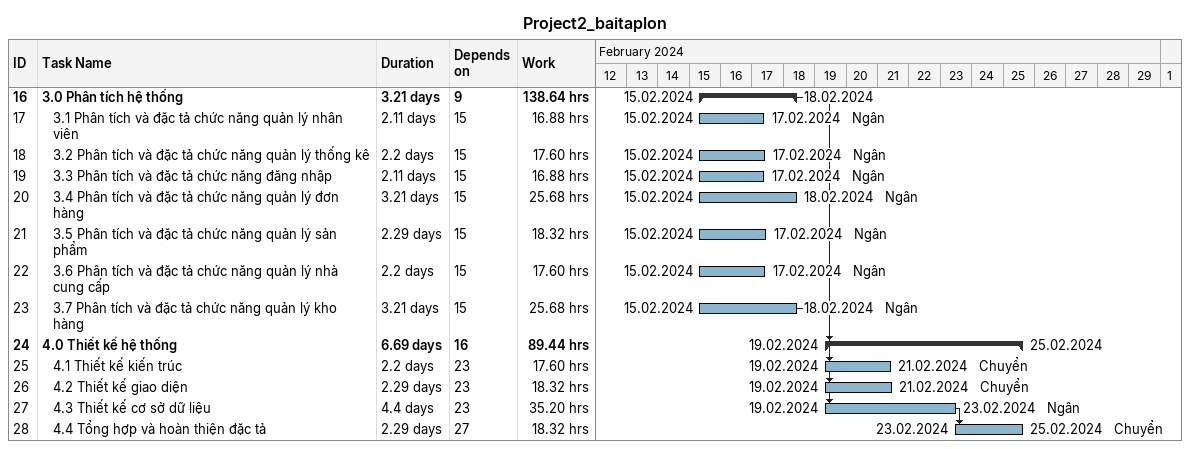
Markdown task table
Project2_baitaplon

| ID | Level | Task | Duration | Start | Finish | Predecessors | Resources | Work (h) |
|---|---|---|---|---|---|---|---|---|
| 16 | 1 | **3.0 Phân tích hệ thống** | 3.21d | 2024-02-15 | 2024-02-18 | 9 |  | 138.64 |
| 17 | 2 | 3.1 Phân tích và đặc tả chức năng quản lý nhân viên | 2.11d | 2024-02-15 | 2024-02-17 | 15 | Ngân | 16.88 |
| 18 | 2 | 3.2 Phân tích và đặc tả chức năng quản lý thống kê | 2.2d | 2024-02-15 | 2024-02-17 | 15 | Ngân | 17.60 |
| 19 | 2 | 3.3 Phân tích và đặc tả chức năng đăng nhập | 2.11d | 2024-02-15 | 2024-02-17 | 15 | Ngân | 16.88 |
| 20 | 2 | 3.4 Phân tích và đặc tả chức năng quản lý đơn hàng | 3.21d | 2024-02-15 | 2024-02-18 | 15 | Ngân | 25.68 |
| 21 | 2 | 3.5 Phân tích và đặc tả chức năng quản lý sản phẩm | 2.29d | 2024-02-15 | 2024-02-17 | 15 | Ngân | 18.32 |
| 22 | 2 | 3.6 Phân tích và đặc tả chức năng quản lý nhà cung cấp | 2.2d | 2024-02-15 | 2024-02-17 | 15 | Ngân | 17.60 |
| 23 | 2 | 3.7 Phân tích và đặc tả chức năng quản lý kho hàng | 3.21d | 2024-02-15 | 2024-02-18 | 15 | Ngân | 25.68 |
| 24 | 1 | **4.0 Thiết kế hệ thống** | 6.69d | 2024-02-19 | 2024-02-25 | 16 |  | 89.44 |
| 25 | 2 | 4.1 Thiết kế kiến trúc | 2.2d | 2024-02-19 | 2024-02-21 | 23 | Chuyển | 17.60 |
| 26 | 2 | 4.2 Thiết kế giao diện | 2.29d | 2024-02-19 | 2024-02-21 | 23 | Chuyển | 18.32 |
| 27 | 2 | 4.3 Thiết kế cơ sở dữ liệu | 4.4d | 2024-02-19 | 2024-02-23 | 23 | Ngân | 35.20 |
| 28 | 2 | 4.4 Tổng hợp và hoàn thiện đặc tả | 2.29d | 2024-02-23 | 2024-02-25 | 27 | Chuyển | 18.32 |
